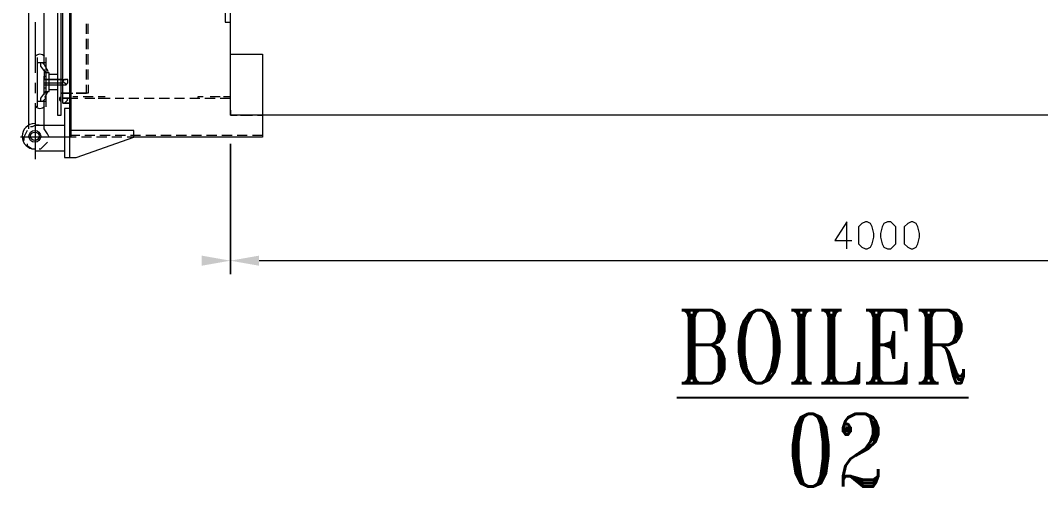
# Model space of a CAD drawing. Header units: metres. Extents: x 45752 to 165956, y -20087 to -17423.
# Drawn here: x 165870.532 to 165873.706, y -17687.445 to -17685.994 of the extents above; entities that cross this region are included whole.
import ezdxf
from ezdxf.enums import TextEntityAlignment as Align

# ---------------------------------------------------------------- set-up
doc = ezdxf.new("R2010")
doc.units = ezdxf.units.M
doc.header["$MEASUREMENT"] = 0
doc.layers.get('0').update_dxf_attribs({"linetype": 'CONTINUOUS', "lineweight": 30})
for name, color, linetype in [('PDF_PDF_Geometry', 7, 'CONTINUOUS'), ('PDF_PDF_Solid Fills', 7, 'CONTINUOUS'), ('road', 1, 'CONTINUOUS')]:
    doc.layers.add(name, color=color, linetype=linetype)
doc.styles.add('style1', font='romant.shx', dxfattribs={"width": 0.85})

# ---------------------------------------------------------------- blocks, each defined once
blk = doc.blocks.new('er3434')
at = {"layer": 'PDF_PDF_Geometry', "color": 8, "lineweight": 20}
for points in [[(35.1082, 2.9755), (35.1082, 2.9597), (35.1082, 5.831), (39.1333, 5.831), (39.1333, 2.9597), (35.1082, 2.9597), (35.1293, 2.9597)], [(34.6393, 2.8964), (34.6077, 2.8964), (34.613, 2.8912), (34.613, 4.7931), (34.6077, 4.7878), (34.634, 4.7878)], [(34.6077, 4.7878), (34.6077, 2.828)], [(35.0924, 4.7878), (35.0924, 3.2494), (35.1082, 3.2494)], [(34.5866, 2.9965), (34.6077, 2.9965), (34.5866, 2.9965), (34.5866, 4.6877), (34.6077, 4.6877), (34.5866, 4.6877)], [(34.4812, 2.9175), (34.4812, 2.9228), (34.4812, 4.1978)], [(34.5287, 3.1177), (34.5287, 3.1441), (34.5287, 3.6973), (34.5287, 3.7236)], [(34.5023, 3.0914), (34.5023, 3.2494)], [(34.6604, 3.2126), (34.6604, 3.2442)], [(34.6656, 3.2126), (34.6656, 3.2442)], [(34.6604, 3.1651), (34.6604, 3.1968)], [(34.6656, 3.1651), (34.6656, 3.1968)], [(34.6604, 3.1177), (34.6604, 3.1493)], [(34.6656, 3.1177), (34.6656, 3.1493)], [(35.1082, 3.1335), (35.1082, 3.1493), (35.2083, 3.1493), (35.2083, 2.8912), (34.8079, 2.8912), (34.7868, 2.8912)], [(34.5076, 2.986), (34.5076, 3.1388)], [(34.5339, 3.123), (34.5076, 3.123)], [(34.5181, 3.0018), (34.5181, 3.0124), (34.5339, 3.0334), (34.5445, 3.0334), (34.5445, 3.0914), (34.5339, 3.0914), (34.5181, 3.1125), (34.5181, 3.123)], [(34.5339, 3.1125), (34.5234, 3.123)], [(34.5339, 3.1388), (34.5339, 2.986)], [(35.1082, 3.0861), (35.1082, 3.1177)], [(34.5287, 3.1019), (34.5287, 3.0703)], [(34.5339, 3.044), (34.5287, 3.044), (34.5287, 3.0808), (34.5339, 3.0808)], [(34.5708, 3.0861), (34.5445, 3.0861)], [(34.6604, 3.0703), (34.6604, 3.1019)], [(34.6656, 3.0703), (34.6656, 3.1019)], [(34.5023, 3.0282), (34.5023, 3.0598)], [(34.5866, 3.0545), (34.5866, 3.0703), (34.5813, 3.0703), (34.5287, 3.0703), (34.5813, 3.0703), (34.5866, 3.0703), (34.5972, 3.0703)], [(34.5287, 3.0598), (34.5813, 3.0598), (34.5866, 3.0598)], [(34.5287, 3.0229), (34.5287, 3.0545), (34.5813, 3.0545), (34.5866, 3.0545), (34.5972, 3.0545)], [(34.6656, 3.0545), (34.6656, 3.0282), (34.6288, 3.0282), (34.6604, 3.0282), (34.6604, 3.0545)], [(35.1082, 3.0387), (35.1082, 3.0703)], [(34.5708, 3.0387), (34.5445, 3.0387)], [(34.613, 3.0282), (34.5813, 3.0282), (34.5866, 3.0282), (34.6182, 3.0282)], [(34.6182, 3.0176), (34.634, 3.0176)], [(34.6498, 3.0176), (34.6814, 3.0176)], [(34.6656, 3.0282), (34.6604, 3.0282)], [(34.6973, 3.0176), (34.7183, 3.0176)], [(35.0081, 3.0124), (35.0081, 3.0176), (35.0239, 3.0176)], [(35.045, 3.0176), (35.0766, 3.0176)], [(35.0871, 3.0176), (35.1082, 3.0176)], [(35.1082, 2.9913), (35.1082, 3.0229)], [(34.5023, 2.8227), (34.5023, 2.9965)], [(34.5339, 3.0018), (34.5076, 3.0018)], [(34.5234, 3.0018), (34.5339, 3.0124)], [(34.5445, 2.8912), (34.5392, 2.9017), (34.5287, 2.9175), (34.5287, 2.9281), (34.5287, 2.9807), (34.5287, 3.0071)], [(34.5866, 3.0124), (34.6077, 3.0124), (34.5866, 3.0124)], [(34.5919, 2.9965), (34.5972, 3.0018), (34.6024, 3.0071), (34.5972, 3.0124), (34.5919, 3.0124)], [(34.6077, 3.0124), (34.634, 3.0124)], [(34.6551, 3.0124), (34.6867, 3.0124)], [(34.6973, 3.0124), (34.7341, 3.0124)], [(34.7499, 3.0124), (34.7763, 3.0124)], [(34.7921, 3.0124), (34.8237, 3.0124)], [(34.8395, 3.0124), (34.8711, 3.0124)], [(34.8869, 3.0124), (34.9185, 3.0124)], [(34.9343, 3.0124), (34.9659, 3.0124)], [(34.9818, 3.0124), (35.0134, 3.0124)], [(35.0292, 3.0124), (35.0608, 3.0124)], [(35.0766, 3.0124), (35.1082, 3.0124)], [(34.6077, 2.9807), (34.5919, 2.9807), (34.5919, 2.828), (34.6288, 2.828), (34.8079, 2.8912), (34.8079, 2.9123), (34.6077, 2.9123)], [(35.1398, 2.9597), (35.1767, 2.9597)], [(35.1925, 2.9597), (35.2083, 2.9597)], [(34.5129, 2.9281), (34.5023, 2.9281), (34.4918, 2.9228), (34.4865, 2.9228)], [(34.5023, 2.9281), (34.5919, 2.9281)], [(34.6288, 2.8912), (34.613, 2.8912), (34.4549, 2.8912)], [(34.476, 2.9123), (34.4707, 2.9017), (34.4654, 2.8912), (34.4654, 2.8806)], [(34.5445, 2.8912), (34.5445, 2.8912)], [(34.6762, 2.8912), (34.6446, 2.8912)], [(34.6867, 2.8964), (34.6551, 2.8964)], [(34.7236, 2.8912), (34.692, 2.8912)], [(34.7341, 2.8964), (34.7025, 2.8964)], [(34.771, 2.8912), (34.7394, 2.8912)], [(34.7816, 2.8964), (34.7499, 2.8964)], [(34.829, 2.8964), (34.7974, 2.8964)], [(34.8764, 2.8964), (34.8448, 2.8964)], [(34.9238, 2.8964), (34.8922, 2.8964)], [(34.9712, 2.8964), (34.9396, 2.8964)], [(35.0186, 2.8964), (34.987, 2.8964)], [(35.066, 2.8964), (35.0344, 2.8964)], [(35.1135, 2.8964), (35.0819, 2.8964)], [(35.1609, 2.8964), (35.1293, 2.8964)], [(35.2083, 2.8964), (35.1767, 2.8964)], [(34.476, 2.8701), (34.476, 2.8648), (34.4918, 2.8543), (34.4971, 2.8543)], [(34.5129, 2.8543), (34.5181, 2.8543), (34.5287, 2.8648), (34.5392, 2.8754)], [(35.1082, 2.4644), (35.1082, 2.8701), (35.1082, 2.4644)], [(34.5023, 2.849), (34.5919, 2.849)], [(37.0259, 2.5435), (37.0259, 2.6278), (36.9891, 2.5698), (37.0417, 2.5698)], [(39.0438, 2.5066), (35.1978, 2.5066)]]:
    blk.add_lwpolyline(points, dxfattribs=at)
for points in [[(34.5708, 4.7246), (34.5708, 2.9597), (34.5813, 2.9597), (34.5813, 4.7246)], [(34.6024, 3.065), (34.6024, 3.0703), (34.5972, 3.0703), (34.5919, 3.0703), (34.5866, 3.065), (34.5919, 3.0598), (34.5972, 3.0545), (34.6024, 3.0598)], [(37.0839, 2.6278), (37.0734, 2.6225), (37.0628, 2.6119), (37.0628, 2.5909), (37.0628, 2.5803), (37.0628, 2.5593), (37.0734, 2.5487), (37.0839, 2.5435), (37.0892, 2.5435), (37.0997, 2.5487), (37.105, 2.5593), (37.1102, 2.5803), (37.1102, 2.5909), (37.105, 2.6119), (37.0997, 2.6225), (37.0892, 2.6278)], [(37.1524, 2.6278), (37.1418, 2.6225), (37.1366, 2.6119), (37.1313, 2.5909), (37.1313, 2.5803), (37.1366, 2.5593), (37.1418, 2.5487), (37.1524, 2.5435), (37.1629, 2.5435), (37.1682, 2.5487), (37.1787, 2.5593), (37.1787, 2.5803), (37.1787, 2.5909), (37.1787, 2.6119), (37.1682, 2.6225), (37.1629, 2.6278)], [(37.2261, 2.6278), (37.2156, 2.6225), (37.2051, 2.6119), (37.2051, 2.5909), (37.2051, 2.5803), (37.2051, 2.5593), (37.2156, 2.5487), (37.2261, 2.5435), (37.2314, 2.5435), (37.2419, 2.5487), (37.2472, 2.5593), (37.2525, 2.5803), (37.2525, 2.5909), (37.2472, 2.6119), (37.2419, 2.6225), (37.2314, 2.6278)]]:
    blk.add_lwpolyline(points, close=True, dxfattribs=at)
for radius in [0.0184, 0.0132]:
    blk.add_circle((34.4997, 2.8938), radius, dxfattribs=at)
for centre, radius, start, end in [((34.5155, 3.1309), 0.0184, 40.4574, 139.5482), ((34.4733, 3.0729), 0.0711, 18.1495, 36.2054), ((34.4733, 3.0571), 0.0711, 323.6682, 341.9332), ((34.584, 3.0097), 0.0079, 106.6003, 253.3997), ((34.5155, 2.9992), 0.0184, 220.4515, 319.5485), ((34.4997, 2.8938), 0.0395, 90, 270)]:
    blk.add_arc(centre, radius, start, end, dxfattribs=at)
at = {"layer": 'PDF_PDF_Solid Fills', "color": 8}
for points in [[(35.0186, 2.5224), (35.0186, 2.4908), (35.1082, 2.5066)], [(35.1978, 2.5224), (35.1978, 2.4908), (35.1082, 2.5066)]]:
    blk.add_solid(points, dxfattribs=at)
at = {"color": 8, "style": 'style1', "width": 0.8}
blk.add_text('%%UBOILER', height=0.22639, dxfattribs=at).set_placement((36.497, 2.1257))
blk.add_text('02', height=0.22639, dxfattribs=at).set_placement((36.9916, 1.9164), align=Align.MIDDLE_CENTER)

msp = doc.modelspace()

# ---------------------------------------------------------------- block references
at = {"layer": 'road', "color": 7}
msp.add_blockref('er3434', (165836.07703, -17689.24835), dxfattribs=at)

doc.saveas('drawing.dxf')
